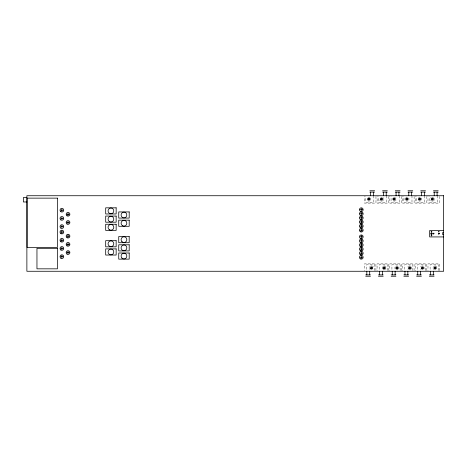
<?xml version="1.0" encoding="UTF-8"?>
<svg xmlns="http://www.w3.org/2000/svg" width="467" height="467" viewBox="0 0 467 467"><rect width="100%" height="100%" fill="white"/><g stroke="black" fill="none" stroke-linecap="round" stroke-linejoin="round"><path stroke-width="0.35" stroke-dasharray="2.33 1.75" d="M439.546 196.403L439.546 203.116L427.982 203.116L427.982 196.403M439.546 270.597L439.546 263.884L427.982 263.884L427.982 270.597M438.315 270.539L438.315 264.707L430.113 264.707L430.113 271.269M437.421 195.731L437.421 202.293L429.214 202.293L429.214 196.461M426.832 196.403L426.832 203.116L415.268 203.116L415.268 196.403M426.832 270.597L426.832 263.884L415.268 263.884L415.268 270.597M425.6 270.539L425.6 264.707L417.399 264.707L417.399 271.269M424.701 195.731L424.701 202.293L416.5 202.293L416.5 196.461M414.112 196.403L414.112 203.116L402.554 203.116L402.554 196.403M414.071 270.597L414.071 263.884L402.513 263.884L402.513 270.597M412.846 270.539L412.846 264.707L404.638 264.707L404.638 271.269M411.987 195.731L411.987 202.293L403.78 202.293L403.78 196.461M401.398 196.403L401.398 203.116L389.834 203.116L389.834 196.403M401.357 270.597L401.357 263.884L389.793 263.884L389.793 270.597M400.126 270.539L400.126 264.707L391.924 264.707L391.924 271.269M399.267 195.731L399.267 202.293L391.066 202.293L391.066 196.461M388.684 196.403L388.684 203.116L377.12 203.116L377.12 196.403M388.643 270.597L388.643 263.884L377.079 263.884L377.079 270.597M387.412 270.539L387.412 264.707L379.204 264.707L379.204 271.269M386.553 195.731L386.553 202.293L378.352 202.293L378.352 196.461M375.964 196.403L375.964 203.116L364.4 203.116L364.4 196.403M375.923 270.597L375.923 263.884L364.359 263.884L364.359 270.597M374.692 270.539L374.692 264.707L366.49 264.707L366.49 271.269M373.839 195.731L373.839 202.293L365.632 202.293L365.632 196.461M370.588 198.002A2.049 2.049 0 0 1 370.261 200.477M369.835 200.804A2.049 2.049 0 0 1 367.786 200.804M369.344 197.045A2.049 2.049 0 0 1 369.835 197.249M383.506 198.498A2.049 2.049 0 0 1 383.506 199.555M383.302 200.051A2.049 2.049 0 0 1 382.975 200.477M382.555 200.804A2.049 2.049 0 0 1 380.5 200.804M380.08 200.477A2.049 2.049 0 0 1 379.753 200.051M382.975 197.576A2.049 2.049 0 0 1 383.302 198.002M433.691 269.424A2.049 2.049 0 0 1 433.364 268.998M433.16 268.502A2.049 2.049 0 0 1 433.16 267.445M433.364 266.949A2.049 2.049 0 0 1 433.691 266.523M434.112 266.196A2.049 2.049 0 0 1 436.166 266.196M436.592 266.523A2.049 2.049 0 0 1 436.914 266.949M424.404 267.445A2.049 2.049 0 0 1 424.404 268.502M420.971 269.424A2.049 2.049 0 0 1 420.644 268.998M420.644 266.949A2.049 2.049 0 0 1 420.971 266.523M421.397 266.196A2.049 2.049 0 0 1 423.446 266.196M411.439 266.949A2.049 2.049 0 0 1 411.439 268.998M410.691 269.751A2.049 2.049 0 0 1 410.195 269.955M408.216 269.424A2.049 2.049 0 0 1 407.889 268.998M407.889 266.949A2.049 2.049 0 0 1 408.216 266.523M408.643 266.196A2.049 2.049 0 0 1 410.691 266.196M398.725 266.949A2.049 2.049 0 0 1 398.725 268.998M397.972 269.751A2.049 2.049 0 0 1 397.481 269.955M395.175 268.998A2.049 2.049 0 0 1 395.175 266.949M395.923 266.196A2.049 2.049 0 0 1 397.972 266.196M386.011 268.998A2.049 2.049 0 0 1 385.684 269.424M383.699 269.955A2.049 2.049 0 0 1 383.209 269.751M382.455 268.998A2.049 2.049 0 0 1 382.782 266.523M383.209 266.196A2.049 2.049 0 0 1 385.257 266.196M385.684 266.523A2.049 2.049 0 0 1 386.011 266.949M370.068 269.424A2.049 2.049 0 0 1 369.741 268.998M369.537 268.502A2.049 2.049 0 0 1 369.537 267.445M369.741 266.949A2.049 2.049 0 0 1 370.068 266.523M370.489 266.196A2.049 2.049 0 0 1 372.543 266.196M372.964 266.523A2.049 2.049 0 0 1 373.291 266.949M434.374 198.498A2.049 2.049 0 0 1 434.374 199.555M434.17 200.051A2.049 2.049 0 0 1 433.843 200.477M433.417 200.804A2.049 2.049 0 0 1 431.368 200.804M430.942 200.477A2.049 2.049 0 0 1 430.615 200.051M430.615 198.002A2.049 2.049 0 0 1 430.942 197.576M432.927 197.045A2.049 2.049 0 0 1 433.417 197.249M421.456 198.002A2.049 2.049 0 0 1 421.456 200.051M420.703 200.804A2.049 2.049 0 0 1 418.654 200.804M418.654 197.249A2.049 2.049 0 0 1 419.144 197.045M408.736 198.002A2.049 2.049 0 0 1 408.736 200.051M407.989 200.804A2.049 2.049 0 0 1 405.934 200.804M405.187 200.051A2.049 2.049 0 0 1 405.187 198.002M405.934 197.249A2.049 2.049 0 0 1 406.43 197.045M396.022 200.051A2.049 2.049 0 0 1 395.695 200.477M395.269 200.804A2.049 2.049 0 0 1 393.22 200.804M392.262 199.555A2.049 2.049 0 0 1 392.262 198.498M395.695 197.576A2.049 2.049 0 0 1 396.022 198.002"/><path stroke-width="0.7" d="M438.822 231.93L438.84 231.434M369.864 190.764L374.622 190.764M382.578 190.764L387.336 190.764M395.292 190.764L400.056 190.764M408.012 190.764L412.77 190.764M420.726 190.764L425.484 190.764M433.446 190.764L438.204 190.764M369.864 192.118L374.622 192.118M382.578 192.118L387.336 192.118M395.292 192.118L400.056 192.118M408.012 192.118L412.77 192.118M420.726 192.118L425.484 192.118M433.446 192.118L438.204 192.118M26.876 197.541L23.35 197.541L23.35 201.972L26.876 201.972M368.276 198.989L369.304 198.989M380.99 198.989L382.018 198.989M393.71 198.989L394.732 198.989M406.424 198.989L407.452 198.989M419.144 198.989L420.166 198.989M431.858 198.989L432.886 198.989M359.987 209.671L362.696 209.671M60.897 210.179L63.027 210.179M359.987 213.769L362.696 213.769M66.799 214.283L69.221 214.283M359.987 217.873L362.696 217.873M60.897 218.381L63.027 218.381M359.987 221.977L362.696 221.977M66.799 222.485L69.221 222.485M359.987 226.081L362.696 226.081M60.897 226.588L63.027 226.588M359.987 230.178L362.696 230.178M443.65 230.523L429.669 230.523L429.669 236.927L443.65 236.927M431.28 231.644L431.812 231.644M438.647 231.644L439.015 231.644M60.728 232.041L63.027 232.041M443.65 232.502L442.704 232.502L442.704 234.679L443.65 234.679M431.082 233.593L431.946 233.593M433.318 233.593L433.931 233.593M438.478 233.593L439.254 233.593M431.28 235.537L431.812 235.537M66.839 236.144L69.303 236.144M360.156 236.787L362.538 236.787M60.728 240.248L63.027 240.248M360.156 240.884L362.538 240.884M66.839 244.346L69.303 244.346M360.156 244.988L362.538 244.988M60.728 248.45L63.027 248.45M360.156 249.092L362.538 249.092M66.839 252.554L69.303 252.554M360.156 253.19L362.538 253.19M60.728 256.657L63.027 256.657M360.156 257.294L362.538 257.294M371.026 268.011L372.053 268.011M383.74 268.011L384.767 268.011M396.46 268.011L397.487 268.011M409.174 268.011L410.201 268.011M421.934 268.011L422.956 268.011M434.649 268.011L435.676 268.011M365.708 274.882L370.465 274.882M378.422 274.882L383.179 274.882M391.142 274.882L395.899 274.882M403.856 274.882L408.613 274.882M416.617 274.882L421.374 274.882M429.331 274.882L434.088 274.882M365.708 276.236L370.465 276.236M378.422 276.236L383.179 276.236M391.142 276.236L395.899 276.236M403.856 276.236L408.613 276.236M416.617 276.236L421.374 276.236M429.331 276.236L434.088 276.236M438.834 233.208L438.834 234.025M437.089 192.118L437.089 195.731M435.18 267.527L435.18 268.426M434.217 192.118L434.217 195.731M433.627 233.302L433.627 233.879M433.318 271.269L433.318 274.882M432.349 198.574L432.349 199.473M431.543 231.434L431.543 231.865M431.543 233.161L431.543 234.025M431.543 235.292L431.543 235.829M430.446 271.269L430.446 274.882M424.369 192.118L424.369 195.731M422.466 267.527L422.466 268.426M421.497 192.118L421.497 195.731M420.598 271.269L420.598 274.882M419.635 198.574L419.635 199.473M417.731 271.269L417.731 274.882M411.655 192.118L411.655 195.731M409.711 267.527L409.711 268.426M408.783 192.118L408.783 195.731M407.843 271.269L407.843 274.882M406.915 198.574L406.915 199.473M404.971 271.269L404.971 274.882M398.941 192.118L398.941 195.731M396.991 267.527L396.991 268.426M396.069 192.118L396.069 195.731M395.129 271.269L395.129 274.882M394.201 198.574L394.201 199.473M392.257 271.269L392.257 274.882M386.221 192.118L386.221 195.731M384.277 267.527L384.277 268.426M383.349 192.118L383.349 195.731M382.409 271.269L382.409 274.882M381.486 198.574L381.486 199.473M379.537 271.269L379.537 274.882M373.507 192.118L373.507 195.731M371.557 267.527L371.557 268.426M370.635 192.118L370.635 195.731M369.695 271.269L369.695 274.882M368.767 198.574L368.767 199.473M366.823 271.269L366.823 274.882M361.3 208.48L361.3 210.856M361.3 212.584L361.3 214.96M361.3 216.682L361.3 219.064M361.3 220.786L361.3 223.168M361.3 224.89L361.3 227.266M361.3 228.988L361.3 231.369M361.3 235.444L361.3 238.071M361.3 239.548L361.3 242.169M361.3 243.646L361.3 246.272M361.3 247.749L361.3 250.376M361.3 251.853L361.3 254.48M361.3 255.951L361.3 258.578M68.03 213.092L68.03 215.55M68.03 221.294L68.03 223.757M68.03 234.872L68.03 237.376M68.03 243.079L68.03 245.578M68.03 251.281L68.03 253.785M61.877 209.111L61.877 211.166M61.877 217.318L61.877 219.367M61.877 225.52L61.877 227.569M61.877 230.856L61.877 233.313M61.877 239.057L61.877 241.521M61.877 247.259L61.877 249.722M61.877 255.467L61.877 257.924M431.181 231.568C431.718 232.945 432.214 230.505 431.181 231.568M431.181 235.461C431.695 236.851 432.238 234.416 431.181 235.461M433.189 233.471C433.744 235.21 434.538 232.245 433.189 233.471M438.303 233.383C438.758 235.637 440.165 232.029 438.303 233.383M443.65 195.731L26.876 195.731L26.876 271.269L443.65 271.269L443.65 195.731M57.464 198.136L27.109 198.136L27.109 247.463L57.464 247.463L57.464 198.136M116.155 207.821L105.694 207.821L105.694 213.974L116.155 213.974L116.155 207.821M129.196 211.93L118.735 211.93L118.735 218.083L129.196 218.083L129.196 211.93M116.155 216.052L105.694 216.052L105.694 222.204L116.155 222.204L116.155 216.052M129.196 220.15L118.735 220.15L118.735 226.302L129.196 226.302L129.196 220.15M116.155 224.253L105.694 224.253L105.694 230.406L116.155 230.406L116.155 224.253M129.196 236.559L118.735 236.559L118.735 242.712L129.196 242.712L129.196 236.559M116.155 240.68L105.694 240.68L105.694 246.833L116.155 246.833L116.155 240.68M129.196 244.784L118.735 244.784L118.735 250.937L129.196 250.937L129.196 244.784M57.464 248.327L36.957 248.327L36.957 268.834L57.464 268.834L57.464 248.327M116.155 248.882L105.694 248.882L105.694 255.035L116.155 255.035L116.155 248.882M129.196 252.986L118.735 252.986L118.735 259.138L129.196 259.138L129.196 252.986M431.082 234.113A0.695 0.695 0 0 0 432.226 233.728A0.695 0.695 0 0 0 431.321 232.928A0.695 0.695 0 0 0 431.082 234.113M60.862 211.72A1.845 1.845 0 0 0 63.722 210.29A1.845 1.845 0 0 0 61.054 208.527A1.845 1.845 0 0 0 60.862 211.72M67.014 254.095A1.845 1.845 0 0 0 69.875 252.665A1.845 1.845 0 0 0 67.207 250.902A1.845 1.845 0 0 0 67.014 254.095M60.862 228.124A1.845 1.845 0 0 0 63.722 226.699A1.845 1.845 0 0 0 61.054 224.936A1.845 1.845 0 0 0 60.862 228.124M60.862 219.922A1.845 1.845 0 0 0 63.722 218.498A1.845 1.845 0 0 0 61.054 216.729A1.845 1.845 0 0 0 60.862 219.922M67.014 224.026A1.845 1.845 0 0 0 69.875 222.596A1.845 1.845 0 0 0 67.207 220.833A1.845 1.845 0 0 0 67.014 224.026M67.014 245.887A1.845 1.845 0 0 0 69.875 244.463A1.845 1.845 0 0 0 67.207 242.694A1.845 1.845 0 0 0 67.014 245.887M67.014 215.818A1.845 1.845 0 0 0 69.875 214.394A1.845 1.845 0 0 0 67.207 212.631A1.845 1.845 0 0 0 67.014 215.818M60.862 258.193A1.845 1.845 0 0 0 63.722 256.768A1.845 1.845 0 0 0 61.054 255.005A1.845 1.845 0 0 0 60.862 258.193M60.862 249.991A1.845 1.845 0 0 0 63.722 248.567A1.845 1.845 0 0 0 61.054 246.798A1.845 1.845 0 0 0 60.862 249.991M60.862 241.783A1.845 1.845 0 0 0 63.722 240.359A1.845 1.845 0 0 0 61.054 238.596A1.845 1.845 0 0 0 60.862 241.783M60.862 233.582A1.845 1.845 0 0 0 63.722 232.157A1.845 1.845 0 0 0 61.054 230.389A1.845 1.845 0 0 0 60.862 233.582M67.014 237.685A1.845 1.845 0 0 0 69.875 236.255A1.845 1.845 0 0 0 67.207 234.492A1.845 1.845 0 0 0 67.014 237.685M360.285 238.322A1.845 1.845 0 0 0 363.145 236.897A1.845 1.845 0 0 0 360.477 235.135A1.845 1.845 0 0 0 360.285 238.322M360.285 242.426A1.845 1.845 0 0 0 363.145 241.001A1.845 1.845 0 0 0 360.477 239.232A1.845 1.845 0 0 0 360.285 242.426M360.285 246.529A1.845 1.845 0 0 0 363.145 245.099A1.845 1.845 0 0 0 360.477 243.336A1.845 1.845 0 0 0 360.285 246.529M360.285 250.627A1.845 1.845 0 0 0 363.145 249.203A1.845 1.845 0 0 0 360.477 247.44A1.845 1.845 0 0 0 360.285 250.627M360.285 254.731A1.845 1.845 0 0 0 363.145 253.307A1.845 1.845 0 0 0 360.477 251.538A1.845 1.845 0 0 0 360.285 254.731M360.285 231.72A1.845 1.845 0 0 0 363.145 230.295A1.845 1.845 0 0 0 360.477 228.526A1.845 1.845 0 0 0 360.285 231.72M360.285 227.616A1.845 1.845 0 0 0 363.145 226.191A1.845 1.845 0 0 0 360.477 224.429A1.845 1.845 0 0 0 360.285 227.616M360.285 223.512A1.845 1.845 0 0 0 363.145 222.088A1.845 1.845 0 0 0 360.477 220.325A1.845 1.845 0 0 0 360.285 223.512M360.285 219.414A1.845 1.845 0 0 0 363.145 217.984A1.845 1.845 0 0 0 360.477 216.221A1.845 1.845 0 0 0 360.285 219.414M360.285 215.31A1.845 1.845 0 0 0 363.145 213.886A1.845 1.845 0 0 0 360.477 212.117A1.845 1.845 0 0 0 360.285 215.31M368.008 199.788A1.109 1.109 0 0 0 369.846 199.246A1.109 1.109 0 0 0 368.451 197.926A1.109 1.109 0 0 0 368.008 199.788M380.722 199.788A1.109 1.109 0 0 0 382.561 199.246A1.109 1.109 0 0 0 381.171 197.926A1.109 1.109 0 0 0 380.722 199.788M434.421 268.817A1.109 1.109 0 0 0 436.26 268.268A1.109 1.109 0 0 0 434.865 266.949A1.109 1.109 0 0 0 434.421 268.817M421.707 268.817A1.109 1.109 0 0 0 423.546 268.268A1.109 1.109 0 0 0 422.15 266.949A1.109 1.109 0 0 0 421.707 268.817M408.946 268.817A1.109 1.109 0 0 0 410.785 268.268A1.109 1.109 0 0 0 409.396 266.949A1.109 1.109 0 0 0 408.946 268.817M396.232 268.817A1.109 1.109 0 0 0 398.071 268.268A1.109 1.109 0 0 0 396.676 266.949A1.109 1.109 0 0 0 396.232 268.817M383.512 268.817A1.109 1.109 0 0 0 385.351 268.268A1.109 1.109 0 0 0 383.962 266.949A1.109 1.109 0 0 0 383.512 268.817M370.798 268.817A1.109 1.109 0 0 0 372.637 268.268A1.109 1.109 0 0 0 371.242 266.949A1.109 1.109 0 0 0 370.798 268.817M431.59 199.788A1.109 1.109 0 0 0 433.429 199.246A1.109 1.109 0 0 0 432.033 197.926A1.109 1.109 0 0 0 431.59 199.788M418.87 199.788A1.109 1.109 0 0 0 420.709 199.246A1.109 1.109 0 0 0 419.319 197.926A1.109 1.109 0 0 0 418.87 199.788M406.156 199.788A1.109 1.109 0 0 0 407.995 199.246A1.109 1.109 0 0 0 406.599 197.926A1.109 1.109 0 0 0 406.156 199.788M393.442 199.788A1.109 1.109 0 0 0 395.28 199.246A1.109 1.109 0 0 0 393.885 197.926A1.109 1.109 0 0 0 393.442 199.788M360.285 258.835A1.845 1.845 0 0 0 363.145 257.405A1.845 1.845 0 0 0 360.477 255.642A1.845 1.845 0 0 0 360.285 258.835M360.285 211.207A1.845 1.845 0 0 0 363.145 209.782A1.845 1.845 0 0 0 360.477 208.019A1.845 1.845 0 0 0 360.285 211.207M121.934 258.093A2.872 2.872 0 0 0 126.738 256.803A2.872 2.872 0 0 0 123.224 253.289A2.872 2.872 0 0 0 121.934 258.093M121.934 241.667A2.872 2.872 0 0 0 126.738 240.377A2.872 2.872 0 0 0 123.224 236.862A2.872 2.872 0 0 0 121.934 241.667M122.529 225.713A2.872 2.872 0 0 0 126.837 223.226A2.872 2.872 0 0 0 122.529 220.739A2.872 2.872 0 0 0 122.529 225.713M109.488 221.615A2.872 2.872 0 0 0 113.796 219.128A2.872 2.872 0 0 0 109.488 216.641A2.872 2.872 0 0 0 109.488 221.615M109.488 229.817A2.872 2.872 0 0 0 113.796 227.33A2.872 2.872 0 0 0 109.488 224.843A2.872 2.872 0 0 0 109.488 229.817M122.529 217.494A2.872 2.872 0 0 0 126.837 215.007A2.872 2.872 0 0 0 122.529 212.52A2.872 2.872 0 0 0 122.529 217.494M109.488 254.445A2.872 2.872 0 0 0 113.796 251.958A2.872 2.872 0 0 0 109.488 249.471A2.872 2.872 0 0 0 109.488 254.445M122.529 250.347A2.872 2.872 0 0 0 126.837 247.86A2.872 2.872 0 0 0 122.529 245.373A2.872 2.872 0 0 0 122.529 250.347M109.488 246.243A2.872 2.872 0 0 0 113.796 243.756A2.872 2.872 0 0 0 109.488 241.27A2.872 2.872 0 0 0 109.488 246.243M109.488 213.384A2.872 2.872 0 0 0 113.796 210.897A2.872 2.872 0 0 0 109.488 208.41A2.872 2.872 0 0 0 109.488 213.384"/></g></svg>
